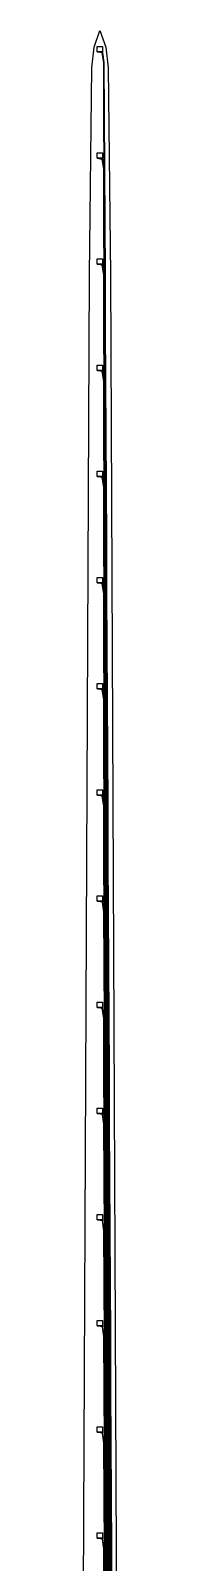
# Model space of a CAD drawing. Header units: inches. Extents: x 115980 to 170179, y 57000 to 74333.
# Drawn here: x 131949 to 132034, y 68025 to 70911 of the extents above; entities that cross this region are included whole.
import ezdxf

# ---------------------------------------------------------------- set-up
doc = ezdxf.new("R2010")
doc.units = ezdxf.units.IN
doc.header["$MEASUREMENT"] = 0
for name, color, linetype in [('metal', 221, 'Continuous'), ('nitride window', 40, 'Continuous'), ('profile', 140, 'Continuous')]:
    doc.layers.add(name, color=color, linetype=linetype)

msp = doc.modelspace()

# ---------------------------------------------------------------- linework, layer by layer
at = {"layer": 'metal'}
for points in [[(131986.2, 70880.6), (131996.2, 70880.6), (131996.2, 70870.6), (131986.2, 70870.6)], [(131996.2, 70868.6), (131995.2, 70868.6), (131986.2, 70870.6), (131996.2, 70870.6)], [(131986.2, 70680.6), (131996.2, 70680.6), (131996.2, 70670.6), (131986.2, 70670.6)], [(131986.2, 70670.6), (131995.2, 70668.6), (131996.2, 70668.6), (131996.2, 70670.6)], [(131986.2, 70480.6), (131996.2, 70480.6), (131996.2, 70470.6), (131986.2, 70470.6)], [(131996.2, 70468.6), (131995.2, 70468.6), (131986.2, 70470.6), (131996.2, 70470.6)], [(131986.2, 70280.6), (131996.2, 70280.6), (131996.2, 70270.6), (131986.2, 70270.6)], [(131996.2, 70268.6), (131995.2, 70268.6), (131986.2, 70270.6), (131996.2, 70270.6)], [(131986.2, 70080.6), (131996.2, 70080.6), (131996.2, 70070.6), (131986.2, 70070.6)], [(131996.2, 70068.6), (131995.2, 70068.6), (131986.2, 70070.6), (131996.2, 70070.6)], [(131986.2, 69880.6), (131996.2, 69880.6), (131996.2, 69870.6), (131986.2, 69870.6)], [(131996.2, 69868.6), (131995.2, 69868.6), (131986.2, 69870.6), (131996.2, 69870.6)], [(131986.2, 69680.6), (131996.2, 69680.6), (131996.2, 69670.6), (131986.2, 69670.6)], [(131996.2, 69668.6), (131995.2, 69668.6), (131986.2, 69670.6), (131996.2, 69670.6)], [(131986.2, 69480.6), (131996.2, 69480.6), (131996.2, 69470.6), (131986.2, 69470.6)], [(131996.2, 69468.6), (131995.2, 69468.6), (131986.2, 69470.6), (131996.2, 69470.6)], [(131986.2, 69280.6), (131996.2, 69280.6), (131996.2, 69270.6), (131986.2, 69270.6)], [(131996.2, 69268.6), (131995.2, 69268.6), (131986.2, 69270.6), (131996.2, 69270.6)], [(131986.2, 69080.6), (131996.2, 69080.6), (131996.2, 69070.6), (131986.2, 69070.6)], [(131996.2, 69068.6), (131995.2, 69068.6), (131986.2, 69070.6), (131996.2, 69070.6)], [(131986.2, 68880.6), (131996.2, 68880.6), (131996.2, 68870.6), (131986.2, 68870.6)], [(131996.2, 68868.6), (131995.2, 68868.6), (131986.2, 68870.6), (131996.2, 68870.6)], [(131986.2, 68680.6), (131996.2, 68680.6), (131996.2, 68670.6), (131986.2, 68670.6)], [(131996.2, 68668.6), (131995.2, 68668.6), (131986.2, 68670.6), (131996.2, 68670.6)], [(131986.2, 68480.6), (131996.2, 68480.6), (131996.2, 68470.6), (131986.2, 68470.6)], [(131996.2, 68468.6), (131995.2, 68468.6), (131986.2, 68470.6), (131996.2, 68470.6)], [(131986.2, 68280.6), (131996.2, 68280.6), (131996.2, 68270.6), (131986.2, 68270.6)], [(131996.2, 68268.6), (131995.2, 68268.6), (131986.2, 68270.6), (131996.2, 68270.6)], [(131986.2, 68080.6), (131996.2, 68080.6), (131996.2, 68070.6), (131986.2, 68070.6)], [(131996.2, 68068.6), (131995.2, 68068.6), (131986.2, 68070.6), (131996.2, 68070.6)]]:
    msp.add_lwpolyline(points, close=True, dxfattribs=at)
for points in [[(132012.7, 67950.5), (132012.2, 68050.6), (132011.7, 68150.5), (132011.2, 68250.6), (132010.7, 68350.5), (132010.2, 68450.6), (132009.7, 68550.5), (132009.2, 68650.6), (132008.7, 68750.5), (132008.2, 68850.6), (132007.7, 68950.5), (132007.2, 69050.6), (132006.7, 69150.5), (132006.2, 69250.6), (132005.7, 69350.5), (132005.2, 69450.6), (132004.7, 69550.5), (132004.2, 69650.6), (132003.7, 69750.5), (132003.2, 69850.6), (132002.7, 69950.5), (132002.2, 70050.6), (132001.7, 70150.5), (132001.2, 70250.6), (132000.7, 70350.5), (132000.2, 70450.6), (131999.7, 70550.5), (131999.2, 70650.6), (131998.7, 70750.5), (131998.2, 70850.5), (131995.2, 70868.6), (131996.2, 70868.6), (131998.7, 70850.6), (131999.2, 70750.5), (131999.7, 70650.6), (132000.2, 70550.5), (132000.7, 70450.6), (132001.2, 70350.5), (132001.7, 70250.6), (132002.2, 70150.5), (132002.7, 70050.6), (132003.2, 69950.5), (132003.7, 69850.6), (132004.2, 69750.5), (132004.7, 69650.6), (132005.2, 69550.5), (132005.7, 69450.6), (132006.2, 69350.5), (132006.7, 69250.6), (132007.2, 69150.5), (132007.7, 69050.6), (132008.2, 68950.5), (132008.7, 68850.6), (132009.2, 68750.5), (132009.7, 68650.6), (132010.2, 68550.5), (132010.7, 68450.6), (132011.2, 68350.5), (132011.7, 68250.6), (132012.2, 68150.5), (132012.7, 68050.6), (132013.2, 67950.5)], [(132011.7, 67950.5), (132011.2, 68050.6), (132010.7, 68150.5), (132010.2, 68250.6), (132009.7, 68350.5), (132009.2, 68450.6), (132008.7, 68550.5), (132008.2, 68650.6), (132007.7, 68750.5), (132007.2, 68850.6), (132006.7, 68950.5), (132006.2, 69050.6), (132005.7, 69150.5), (132005.2, 69250.6), (132004.7, 69350.5), (132004.2, 69450.6), (132003.7, 69550.5), (132003.2, 69650.6), (132002.7, 69750.5), (132002.2, 69850.6), (132001.7, 69950.5), (132001.2, 70050.6), (132000.7, 70150.5), (132000.2, 70250.6), (131999.7, 70350.5), (131999.2, 70450.6), (131998.7, 70550.5), (131998.2, 70650.5), (131995.2, 70668.6), (131996.2, 70668.6), (131998.7, 70650.6), (131999.2, 70550.5), (131999.7, 70450.6), (132000.2, 70350.5), (132000.7, 70250.6), (132001.2, 70150.5), (132001.7, 70050.6), (132002.2, 69950.5), (132002.7, 69850.6), (132003.2, 69750.5), (132003.7, 69650.6), (132004.2, 69550.5), (132004.7, 69450.6), (132005.2, 69350.5), (132005.7, 69250.6), (132006.2, 69150.5), (132006.7, 69050.6), (132007.2, 68950.5), (132007.7, 68850.6), (132008.2, 68750.5), (132008.7, 68650.6), (132009.2, 68550.5), (132009.7, 68450.6), (132010.2, 68350.5), (132010.7, 68250.6), (132011.2, 68150.5), (132011.7, 68050.6), (132012.2, 67950.5)], [(132010.7, 67950.5), (132010.2, 68050.6), (132009.7, 68150.5), (132009.2, 68250.6), (132008.7, 68350.5), (132008.2, 68450.6), (132007.7, 68550.5), (132007.2, 68650.6), (132006.7, 68750.5), (132006.2, 68850.6), (132005.7, 68950.5), (132005.2, 69050.6), (132004.7, 69150.5), (132004.2, 69250.6), (132003.7, 69350.5), (132003.2, 69450.6), (132002.7, 69550.5), (132002.2, 69650.6), (132001.7, 69750.5), (132001.2, 69850.6), (132000.7, 69950.5), (132000.2, 70050.6), (131999.7, 70150.5), (131999.2, 70250.6), (131998.7, 70350.5), (131998.2, 70450.5), (131995.2, 70468.6), (131996.2, 70468.6), (131998.7, 70450.6), (131999.2, 70350.5), (131999.2, 70350.5), (131999.7, 70250.6), (132000.2, 70150.5), (132000.7, 70050.6), (132001.2, 69950.5), (132001.7, 69850.6), (132002.2, 69750.5), (132002.7, 69650.6), (132003.2, 69550.5), (132003.7, 69450.6), (132004.2, 69350.5), (132004.7, 69250.6), (132005.2, 69150.5), (132005.7, 69050.6), (132006.2, 68950.5), (132006.7, 68850.6), (132007.2, 68750.5), (132007.7, 68650.6), (132008.2, 68550.5), (132008.7, 68450.6), (132009.2, 68350.5), (132009.7, 68250.6), (132010.2, 68150.5), (132010.7, 68050.6), (132011.2, 67950.5)], [(132009.7, 67950.5), (132009.2, 68050.6), (132008.7, 68150.5), (132008.2, 68250.6), (132007.7, 68350.5), (132007.2, 68450.6), (132006.7, 68550.5), (132006.2, 68650.6), (132005.7, 68750.5), (132005.2, 68850.6), (132004.7, 68950.5), (132004.2, 69050.6), (132003.7, 69150.5), (132003.2, 69250.6), (132002.7, 69350.5), (132002.2, 69450.6), (132001.7, 69550.5), (132001.2, 69650.6), (132000.7, 69750.5), (132000.2, 69850.6), (131999.7, 69950.5), (131999.2, 70050.6), (131998.7, 70150.5), (131998.2, 70250.5), (131995.2, 70268.6), (131996.2, 70268.6), (131998.7, 70250.6), (131999.2, 70150.5), (131999.2, 70150.5), (131999.7, 70050.6), (132000.2, 69950.5), (132000.7, 69850.6), (132001.2, 69750.5), (132001.7, 69650.6), (132002.2, 69550.5), (132002.7, 69450.6), (132003.2, 69350.5), (132003.7, 69250.6), (132004.2, 69150.5), (132004.7, 69050.6), (132005.2, 68950.5), (132005.7, 68850.6), (132006.2, 68750.5), (132006.7, 68650.6), (132007.2, 68550.5), (132007.7, 68450.6), (132008.2, 68350.5), (132008.7, 68250.6), (132009.2, 68150.5), (132009.7, 68050.6), (132010.2, 67950.5)], [(132008.7, 67950.5), (132008.2, 68050.6), (132007.7, 68150.5), (132007.2, 68250.6), (132006.7, 68350.5), (132006.2, 68450.6), (132005.7, 68550.5), (132005.2, 68650.6), (132004.7, 68750.5), (132004.2, 68850.6), (132003.7, 68950.5), (132003.2, 69050.6), (132002.7, 69150.5), (132002.2, 69250.6), (132001.7, 69350.5), (132001.2, 69450.6), (132000.7, 69550.5), (132000.2, 69650.6), (131999.7, 69750.5), (131999.2, 69850.6), (131998.7, 69950.5), (131998.2, 70050.5), (131995.2, 70068.6), (131996.2, 70068.6), (131998.7, 70050.6), (131999.2, 69950.5), (131999.2, 69950.5), (131999.7, 69850.6), (132000.2, 69750.5), (132000.7, 69650.6), (132001.2, 69550.5), (132001.7, 69450.6), (132002.2, 69350.5), (132002.7, 69250.6), (132003.2, 69150.5), (132003.7, 69050.6), (132004.2, 68950.5), (132004.7, 68850.6), (132005.2, 68750.5), (132005.7, 68650.6), (132006.2, 68550.5), (132006.7, 68450.6), (132007.2, 68350.5), (132007.7, 68250.6), (132008.2, 68150.5), (132008.7, 68050.6), (132009.2, 67950.5)], [(132007.7, 67950.5), (132007.2, 68050.6), (132006.7, 68150.5), (132006.2, 68250.6), (132005.7, 68350.5), (132005.2, 68450.6), (132004.7, 68550.5), (132004.2, 68650.6), (132003.7, 68750.5), (132003.2, 68850.6), (132002.7, 68950.5), (132002.2, 69050.6), (132001.7, 69150.5), (132001.2, 69250.6), (132000.7, 69350.5), (132000.2, 69450.6), (131999.7, 69550.5), (131999.2, 69650.6), (131998.7, 69750.5), (131998.2, 69850.5), (131995.2, 69868.6), (131996.2, 69868.6), (131998.7, 69850.6), (131999.2, 69750.5), (131999.2, 69750.5), (131999.7, 69650.6), (132000.2, 69550.5), (132000.7, 69450.6), (132001.2, 69350.5), (132001.7, 69250.6), (132002.2, 69150.5), (132002.7, 69050.6), (132003.2, 68950.5), (132003.7, 68850.6), (132004.2, 68750.5), (132004.7, 68650.6), (132005.2, 68550.5), (132005.7, 68450.6), (132006.2, 68350.5), (132006.7, 68250.6), (132007.2, 68150.5), (132007.7, 68050.6), (132008.2, 67950.5)], [(132006.7, 67950.5), (132006.2, 68050.6), (132005.7, 68150.5), (132005.2, 68250.6), (132004.7, 68350.5), (132004.2, 68450.6), (132003.7, 68550.5), (132003.2, 68650.6), (132002.7, 68750.5), (132002.2, 68850.6), (132001.7, 68950.5), (132001.2, 69050.6), (132000.7, 69150.5), (132000.2, 69250.6), (131999.7, 69350.5), (131999.2, 69450.6), (131998.7, 69550.5), (131998.2, 69650.5), (131995.2, 69668.6), (131996.2, 69668.6), (131998.7, 69650.6), (131999.2, 69550.5), (131999.2, 69550.5), (131999.7, 69450.6), (132000.2, 69350.5), (132000.7, 69250.6), (132001.2, 69150.5), (132001.7, 69050.6), (132002.2, 68950.5), (132002.7, 68850.6), (132003.2, 68750.5), (132003.7, 68650.6), (132004.2, 68550.5), (132004.7, 68450.6), (132005.2, 68350.5), (132005.7, 68250.6), (132006.2, 68150.5), (132006.7, 68050.6), (132007.2, 67950.5)], [(132005.7, 67950.5), (132005.2, 68050.6), (132004.7, 68150.5), (132004.2, 68250.6), (132003.7, 68350.5), (132003.2, 68450.6), (132002.7, 68550.5), (132002.2, 68650.6), (132001.7, 68750.5), (132001.2, 68850.6), (132000.7, 68950.5), (132000.2, 69050.6), (131999.7, 69150.5), (131999.2, 69250.6), (131998.7, 69350.5), (131998.2, 69450.5), (131995.2, 69468.6), (131996.2, 69468.6), (131998.7, 69450.6), (131999.2, 69350.5), (131999.2, 69350.5), (131999.7, 69250.6), (132000.2, 69150.5), (132000.7, 69050.6), (132001.2, 68950.5), (132001.7, 68850.6), (132002.2, 68750.5), (132002.7, 68650.6), (132003.2, 68550.5), (132003.7, 68450.6), (132004.2, 68350.5), (132004.7, 68250.6), (132005.2, 68150.5), (132005.7, 68050.6), (132006.2, 67950.5)], [(132005.2, 67950.5), (132004.7, 68050.6), (132004.2, 68150.5), (132003.7, 68250.6), (132003.2, 68350.5), (132002.7, 68450.6), (132002.2, 68550.5), (132001.7, 68650.6), (132001.2, 68750.5), (132000.7, 68850.6), (132000.2, 68950.5), (131999.7, 69050.6), (131999.2, 69150.5), (131999.2, 69150.5), (131998.7, 69250.6), (131996.2, 69268.6), (131995.2, 69268.6), (131998.2, 69250.5), (131998.7, 69150.5), (131999.2, 69050.6), (131999.7, 68950.5), (132000.2, 68850.6), (132000.7, 68750.5), (132001.2, 68650.6), (132001.7, 68550.5), (132002.2, 68450.6), (132002.7, 68350.5), (132003.2, 68250.6), (132003.7, 68150.5), (132004.2, 68050.6), (132004.7, 67950.5)], [(132003.7, 67950.5), (132003.2, 68050.6), (132002.7, 68150.5), (132002.2, 68250.6), (132001.7, 68350.5), (132001.2, 68450.6), (132000.7, 68550.5), (132000.2, 68650.6), (131999.7, 68750.5), (131999.2, 68850.6), (131998.7, 68950.5), (131998.2, 69050.5), (131995.2, 69068.6), (131996.2, 69068.6), (131998.7, 69050.6), (131999.2, 68950.5), (131999.2, 68950.5), (131999.7, 68850.6), (132000.2, 68750.5), (132000.7, 68650.6), (132001.2, 68550.5), (132001.7, 68450.6), (132002.2, 68350.5), (132002.7, 68250.6), (132003.2, 68150.5), (132003.7, 68050.6), (132004.2, 67950.5)], [(132003.2, 67950.5), (132002.7, 68050.6), (132002.2, 68150.5), (132001.7, 68250.6), (132001.2, 68350.5), (132000.7, 68450.6), (132000.2, 68550.5), (131999.7, 68650.6), (131999.2, 68750.5), (131999.2, 68750.5), (131998.7, 68850.6), (131996.2, 68868.6), (131995.2, 68868.6), (131998.2, 68850.5), (131998.7, 68750.5), (131999.2, 68650.6), (131999.7, 68550.5), (132000.2, 68450.6), (132000.7, 68350.5), (132001.2, 68250.6), (132001.7, 68150.5), (132002.2, 68050.6), (132002.7, 67950.5)], [(132002.2, 67950.5), (132001.7, 68050.6), (132001.2, 68150.5), (132000.7, 68250.6), (132000.2, 68350.5), (131999.7, 68450.6), (131999.2, 68550.5), (131999.2, 68550.5), (131998.7, 68650.6), (131996.2, 68668.6), (131995.2, 68668.6), (131998.2, 68650.5), (131998.7, 68550.5), (131999.2, 68450.6), (131999.7, 68350.5), (132000.2, 68250.6), (132000.7, 68150.5), (132001.2, 68050.6), (132001.7, 67950.5)], [(132001.2, 67950.5), (132000.7, 68050.6), (132000.2, 68150.5), (131999.7, 68250.6), (131999.2, 68350.5), (131999.2, 68350.5), (131998.7, 68450.6), (131996.2, 68468.6), (131995.2, 68468.6), (131998.2, 68450.5), (131998.7, 68350.5), (131999.2, 68250.6), (131999.7, 68150.5), (132000.2, 68050.6), (132000.7, 67950.5)], [(132000.2, 67950.5), (131999.7, 68050.6), (131999.2, 68150.5), (131999.2, 68150.5), (131998.7, 68250.6), (131996.2, 68268.6), (131995.2, 68268.6), (131998.2, 68250.5), (131998.7, 68150.5), (131999.2, 68050.6), (131999.7, 67950.5)], [(131999.2, 67950.5), (131998.7, 68050.6), (131996.2, 68068.6), (131995.2, 68068.6), (131998.2, 68050.5), (131998.7, 67950.5)]]:
    msp.add_lwpolyline(points, dxfattribs=at)
at = {"layer": 'nitride window'}
for points in [[(131986.2, 70880.6), (131996.2, 70880.6), (131996.2, 70870.6), (131986.2, 70870.6)], [(131986.2, 70680.6), (131996.2, 70680.6), (131996.2, 70670.6), (131986.2, 70670.6)], [(131986.2, 70480.6), (131996.2, 70480.6), (131996.2, 70470.6), (131986.2, 70470.6)], [(131986.2, 70280.6), (131996.2, 70280.6), (131996.2, 70270.6), (131986.2, 70270.6)], [(131986.2, 70080.6), (131996.2, 70080.6), (131996.2, 70070.6), (131986.2, 70070.6)], [(131986.2, 69880.6), (131996.2, 69880.6), (131996.2, 69870.6), (131986.2, 69870.6)], [(131986.2, 69680.6), (131996.2, 69680.6), (131996.2, 69670.6), (131986.2, 69670.6)], [(131986.2, 69480.6), (131996.2, 69480.6), (131996.2, 69470.6), (131986.2, 69470.6)], [(131986.2, 69280.6), (131996.2, 69280.6), (131996.2, 69270.6), (131986.2, 69270.6)], [(131986.2, 69080.6), (131996.2, 69080.6), (131996.2, 69070.6), (131986.2, 69070.6)], [(131986.2, 68880.6), (131996.2, 68880.6), (131996.2, 68870.6), (131986.2, 68870.6)], [(131986.2, 68680.6), (131996.2, 68680.6), (131996.2, 68670.6), (131986.2, 68670.6)], [(131986.2, 68480.6), (131996.2, 68480.6), (131996.2, 68470.6), (131986.2, 68470.6)], [(131986.2, 68280.6), (131996.2, 68280.6), (131996.2, 68270.6), (131986.2, 68270.6)], [(131986.2, 68080.6), (131996.2, 68080.6), (131996.2, 68070.6), (131986.2, 68070.6)]]:
    msp.add_lwpolyline(points, close=True, dxfattribs=at)
at = {"layer": 'profile'}
msp.add_lwpolyline([(131991.2, 70910.6), (132002.2, 70879.6), (132006.7, 70840.7), (132010.7, 70450.7), (132033.7, 65350.6), (132033.7, 64050.5), (131948.7, 64050.5), (131948.7, 65350.7), (131971.7, 70450.6), (131975.7, 70840.7), (131980.2, 70879.6)], close=True, dxfattribs=at)

doc.saveas('drawing.dxf')
